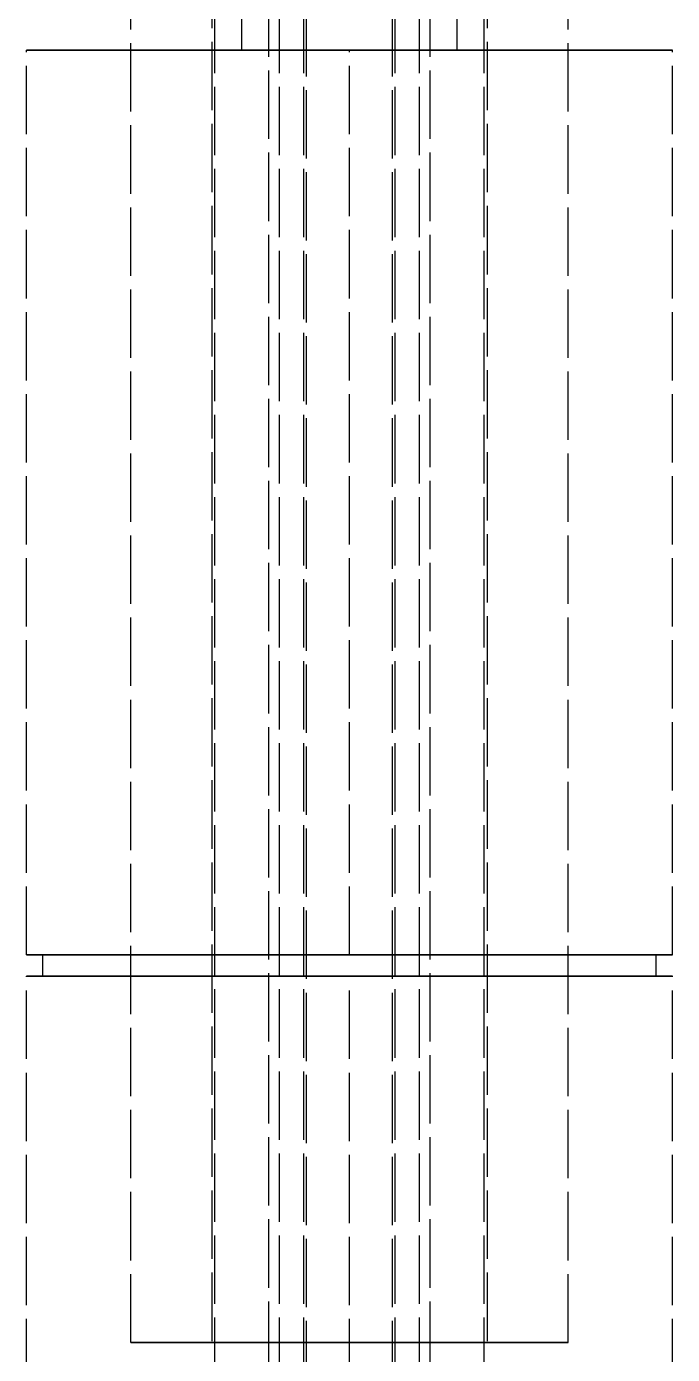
# Model space of a CAD drawing. Header units: millimetres. Extents: x -9 to 234, y -53 to 196.
# Drawn here: x 152.85 to 164.85, y -7.42 to 17.24 of the extents above; entities that cross this region are included whole.
import ezdxf

# ---------------------------------------------------------------- set-up
doc = ezdxf.new("R2010")
doc.units = ezdxf.units.MM
doc.linetypes.add('DASHED', pattern=[1.524, 1.27, -0.254])
doc.layers.add('HIDDEN', color=8, linetype='DASHED')

msp = doc.modelspace()

# ---------------------------------------------------------------- linework, layer by layer
at = {"layer": 'HIDDEN'}
for points in [[(158.05, -23.31), (158.05, 34.4)], [(159.65, -23.31), (159.65, 34.4)], [(156.35, -20.2), (156.35, 32.4)], [(157.55, -20.2), (157.55, 32.4)], [(158, -20.2), (158, 32.4)], [(159.7, -20.2), (159.7, 32.4)], [(160.15, -20.2), (160.15, 32.4)], [(161.35, -20.2), (161.35, 32.4)], [(157.35, -19.9), (157.35, 32.1)], [(160.35, -19.9), (160.35, 32.1)], [(156.29, 26.1), (156.29, -7.2)], [(161.41, 26.1), (161.41, -7.2)], [(154.79, -7.2), (154.79, 23.4)], [(162.91, -7.2), (162.91, 23.4)], [(156.85, 16.8), (156.85, 17.8)], [(160.85, 16.8), (160.85, 17.8)], [(164.85, 16.8), (164.65952, 16.8), (164.46905, 16.8), (164.27857, 16.8), (164.0881, 16.8), (163.89762, 16.8), (163.70714, 16.8), (163.51667, 16.8), (163.32619, 16.8), (163.13571, 16.8), (162.94524, 16.8), (162.75476, 16.8), (162.56429, 16.8), (162.37381, 16.8), (162.18333, 16.8), (161.99286, 16.8), (161.80238, 16.8), (161.6119, 16.8), (161.42143, 16.8), (161.23095, 16.8), (161.04048, 16.8), (160.85, 16.8), (160.65952, 16.8), (160.46905, 16.8), (160.27857, 16.8), (160.0881, 16.8), (159.89762, 16.8), (159.70714, 16.8), (159.51667, 16.8), (159.32619, 16.8), (159.13571, 16.8), (158.94524, 16.8), (158.75476, 16.8), (158.56429, 16.8), (158.37381, 16.8), (158.18333, 16.8), (157.99286, 16.8), (157.80238, 16.8), (157.6119, 16.8), (157.42143, 16.8), (157.23095, 16.8), (157.04048, 16.8), (156.85, 16.8), (156.65952, 16.8), (156.46905, 16.8), (156.27857, 16.8), (156.0881, 16.8), (155.89762, 16.8), (155.70714, 16.8), (155.51667, 16.8), (155.32619, 16.8), (155.13571, 16.8), (154.94524, 16.8), (154.75476, 16.8), (154.56429, 16.8), (154.37381, 16.8), (154.18333, 16.8), (153.99286, 16.8), (153.80238, 16.8), (153.6119, 16.8), (153.42143, 16.8), (153.23095, 16.8), (153.04048, 16.8), (152.85, 16.8)], [(152.85, 16.8), (152.94524, 16.8), (153.04048, 16.8), (153.13571, 16.8), (153.23095, 16.8), (153.32619, 16.8), (153.42143, 16.8), (153.51667, 16.8), (153.6119, 16.8), (153.70714, 16.8), (153.80238, 16.8), (153.89762, 16.8), (153.99286, 16.8), (154.0881, 16.8), (154.18333, 16.8), (154.27857, 16.8), (154.37381, 16.8), (154.46905, 16.8), (154.56429, 16.8), (154.65952, 16.8), (154.75476, 16.8), (154.85, 16.8), (154.94524, 16.8), (155.04048, 16.8), (155.13571, 16.8), (155.23095, 16.8), (155.32619, 16.8), (155.42143, 16.8), (155.51667, 16.8), (155.6119, 16.8), (155.70714, 16.8), (155.80238, 16.8), (155.89762, 16.8), (155.99286, 16.8), (156.0881, 16.8), (156.18333, 16.8), (156.27857, 16.8), (156.37381, 16.8), (156.46905, 16.8), (156.56429, 16.8), (156.65952, 16.8), (156.75476, 16.8), (156.85, 16.8), (156.94524, 16.8), (157.04048, 16.8), (157.13571, 16.8), (157.23095, 16.8), (157.32619, 16.8), (157.42143, 16.8), (157.51667, 16.8), (157.6119, 16.8), (157.70714, 16.8), (157.80238, 16.8), (157.89762, 16.8), (157.99286, 16.8), (158.0881, 16.8), (158.18333, 16.8), (158.27857, 16.8), (158.37381, 16.8), (158.46905, 16.8), (158.56429, 16.8), (158.65952, 16.8), (158.75476, 16.8), (158.85, 16.8)], [(152.85, 0), (152.85, 16.8)], [(160.85, 16.8), (160.78651, 16.8), (160.72302, 16.8), (160.65952, 16.8), (160.59603, 16.8), (160.53254, 16.8), (160.46905, 16.8), (160.40556, 16.8), (160.34206, 16.8), (160.27857, 16.8), (160.21508, 16.8), (160.15159, 16.8), (160.0881, 16.8), (160.0246, 16.8), (159.96111, 16.8), (159.89762, 16.8), (159.83413, 16.8), (159.77063, 16.8), (159.70714, 16.8), (159.64365, 16.8), (159.58016, 16.8), (159.51667, 16.8), (159.45317, 16.8), (159.38968, 16.8), (159.32619, 16.8), (159.2627, 16.8), (159.19921, 16.8), (159.13571, 16.8), (159.07222, 16.8), (159.00873, 16.8), (158.94524, 16.8), (158.88175, 16.8), (158.81825, 16.8), (158.75476, 16.8), (158.69127, 16.8), (158.62778, 16.8), (158.56429, 16.8), (158.50079, 16.8), (158.4373, 16.8), (158.37381, 16.8), (158.31032, 16.8), (158.24683, 16.8), (158.18333, 16.8), (158.11984, 16.8), (158.05635, 16.8), (157.99286, 16.8), (157.92937, 16.8), (157.86587, 16.8), (157.80238, 16.8), (157.73889, 16.8), (157.6754, 16.8), (157.6119, 16.8), (157.54841, 16.8), (157.48492, 16.8), (157.42143, 16.8), (157.35794, 16.8), (157.29444, 16.8), (157.23095, 16.8), (157.16746, 16.8), (157.10397, 16.8), (157.04048, 16.8), (156.97698, 16.8), (156.91349, 16.8), (156.85, 16.8)], [(156.85, 16.8), (156.88175, 16.8), (156.91349, 16.8), (156.94524, 16.8), (156.97698, 16.8), (157.00873, 16.8), (157.04048, 16.8), (157.07222, 16.8), (157.10397, 16.8), (157.13571, 16.8), (157.16746, 16.8), (157.19921, 16.8), (157.23095, 16.8), (157.2627, 16.8), (157.29444, 16.8), (157.32619, 16.8), (157.35794, 16.8), (157.38968, 16.8), (157.42143, 16.8), (157.45317, 16.8), (157.48492, 16.8), (157.51667, 16.8), (157.54841, 16.8), (157.58016, 16.8), (157.6119, 16.8), (157.64365, 16.8), (157.6754, 16.8), (157.70714, 16.8), (157.73889, 16.8), (157.77063, 16.8), (157.80238, 16.8), (157.83413, 16.8), (157.86587, 16.8), (157.89762, 16.8), (157.92937, 16.8), (157.96111, 16.8), (157.99286, 16.8), (158.0246, 16.8), (158.05635, 16.8), (158.0881, 16.8), (158.11984, 16.8), (158.15159, 16.8), (158.18333, 16.8), (158.21508, 16.8), (158.24683, 16.8), (158.27857, 16.8), (158.31032, 16.8), (158.34206, 16.8), (158.37381, 16.8), (158.40556, 16.8), (158.4373, 16.8), (158.46905, 16.8), (158.50079, 16.8), (158.53254, 16.8), (158.56429, 16.8), (158.59603, 16.8), (158.62778, 16.8), (158.65952, 16.8), (158.69127, 16.8), (158.72302, 16.8), (158.75476, 16.8), (158.78651, 16.8), (158.81825, 16.8), (158.85, 16.8)], [(158.85, 0), (158.85, 16.8)], [(158.85, 16.8), (158.94524, 16.8), (159.04048, 16.8), (159.13571, 16.8), (159.23095, 16.8), (159.32619, 16.8), (159.42143, 16.8), (159.51667, 16.8), (159.6119, 16.8), (159.70714, 16.8), (159.80238, 16.8), (159.89762, 16.8), (159.99286, 16.8), (160.0881, 16.8), (160.18333, 16.8), (160.27857, 16.8), (160.37381, 16.8), (160.46905, 16.8), (160.56429, 16.8), (160.65952, 16.8), (160.75476, 16.8), (160.85, 16.8), (160.94524, 16.8), (161.04048, 16.8), (161.13571, 16.8), (161.23095, 16.8), (161.32619, 16.8), (161.42143, 16.8), (161.51667, 16.8), (161.6119, 16.8), (161.70714, 16.8), (161.80238, 16.8), (161.89762, 16.8), (161.99286, 16.8), (162.0881, 16.8), (162.18333, 16.8), (162.27857, 16.8), (162.37381, 16.8), (162.46905, 16.8), (162.56429, 16.8), (162.65952, 16.8), (162.75476, 16.8), (162.85, 16.8), (162.94524, 16.8), (163.04048, 16.8), (163.13571, 16.8), (163.23095, 16.8), (163.32619, 16.8), (163.42143, 16.8), (163.51667, 16.8), (163.6119, 16.8), (163.70714, 16.8), (163.80238, 16.8), (163.89762, 16.8), (163.99286, 16.8), (164.0881, 16.8), (164.18333, 16.8), (164.27857, 16.8), (164.37381, 16.8), (164.46905, 16.8), (164.56429, 16.8), (164.65952, 16.8), (164.75476, 16.8), (164.85, 16.8)], [(158.85, 16.8), (158.88175, 16.8), (158.91349, 16.8), (158.94524, 16.8), (158.97698, 16.8), (159.00873, 16.8), (159.04048, 16.8), (159.07222, 16.8), (159.10397, 16.8), (159.13571, 16.8), (159.16746, 16.8), (159.19921, 16.8), (159.23095, 16.8), (159.2627, 16.8), (159.29444, 16.8), (159.32619, 16.8), (159.35794, 16.8), (159.38968, 16.8), (159.42143, 16.8), (159.45317, 16.8), (159.48492, 16.8), (159.51667, 16.8), (159.54841, 16.8), (159.58016, 16.8), (159.6119, 16.8), (159.64365, 16.8), (159.6754, 16.8), (159.70714, 16.8), (159.73889, 16.8), (159.77063, 16.8), (159.80238, 16.8), (159.83413, 16.8), (159.86587, 16.8), (159.89762, 16.8), (159.92937, 16.8), (159.96111, 16.8), (159.99286, 16.8), (160.0246, 16.8), (160.05635, 16.8), (160.0881, 16.8), (160.11984, 16.8), (160.15159, 16.8), (160.18333, 16.8), (160.21508, 16.8), (160.24683, 16.8), (160.27857, 16.8), (160.31032, 16.8), (160.34206, 16.8), (160.37381, 16.8), (160.40556, 16.8), (160.4373, 16.8), (160.46905, 16.8), (160.50079, 16.8), (160.53254, 16.8), (160.56429, 16.8), (160.59603, 16.8), (160.62778, 16.8), (160.65952, 16.8), (160.69127, 16.8), (160.72302, 16.8), (160.75476, 16.8), (160.78651, 16.8), (160.81825, 16.8), (160.85, 16.8)], [(164.85, 0), (164.85, 16.8)], [(164.85, 0), (164.65952, 0), (164.46905, 0), (164.27857, 0), (164.0881, 0), (163.89762, 0), (163.70714, 0), (163.51667, 0), (163.32619, 0), (163.13571, 0), (162.94524, 0), (162.75476, 0), (162.56429, 0), (162.37381, 0), (162.18333, 0), (161.99286, 0), (161.80238, 0), (161.6119, 0), (161.42143, 0), (161.23095, 0), (161.04048, 0), (160.85, 0), (160.65952, 0), (160.46905, 0), (160.27857, 0), (160.0881, 0), (159.89762, 0), (159.70714, 0), (159.51667, 0), (159.32619, 0), (159.13571, 0), (158.94524, 0), (158.75476, 0), (158.56429, 0), (158.37381, 0), (158.18333, 0), (157.99286, 0), (157.80238, 0), (157.6119, 0), (157.42143, 0), (157.23095, 0), (157.04048, 0), (156.85, 0), (156.65952, 0), (156.46905, 0), (156.27857, 0), (156.0881, 0), (155.89762, 0), (155.70714, 0), (155.51667, 0), (155.32619, 0), (155.13571, 0), (154.94524, 0), (154.75476, 0), (154.56429, 0), (154.37381, 0), (154.18333, 0), (153.99286, 0), (153.80238, 0), (153.6119, 0), (153.42143, 0), (153.23095, 0), (153.04048, 0), (152.85, 0)], [(152.85, 0), (152.94524, 0), (153.04048, 0), (153.13571, 0), (153.23095, 0), (153.32619, 0), (153.42143, 0), (153.51667, 0), (153.6119, 0), (153.70714, 0), (153.80238, 0), (153.89762, 0), (153.99286, 0), (154.0881, 0), (154.18333, 0), (154.27857, 0), (154.37381, 0), (154.46905, 0), (154.56429, 0), (154.65952, 0), (154.75476, 0), (154.85, 0), (154.94524, 0), (155.04048, 0), (155.13571, 0), (155.23095, 0), (155.32619, 0), (155.42143, 0), (155.51667, 0), (155.6119, 0), (155.70714, 0), (155.80238, 0), (155.89762, 0), (155.99286, 0), (156.0881, 0), (156.18333, 0), (156.27857, 0), (156.37381, 0), (156.46905, 0), (156.56429, 0), (156.65952, 0), (156.75476, 0), (156.85, 0), (156.94524, 0), (157.04048, 0), (157.13571, 0), (157.23095, 0), (157.32619, 0), (157.42143, 0), (157.51667, 0), (157.6119, 0), (157.70714, 0), (157.80238, 0), (157.89762, 0), (157.99286, 0), (158.0881, 0), (158.18333, 0), (158.27857, 0), (158.37381, 0), (158.46905, 0), (158.56429, 0), (158.65952, 0), (158.75476, 0), (158.85, 0)], [(164.55, 0), (164.36905, 0), (164.1881, 0), (164.00714, 0), (163.82619, 0), (163.64524, 0), (163.46429, 0), (163.28333, 0), (163.10238, 0), (162.92143, 0), (162.74048, 0), (162.55952, 0), (162.37857, 0), (162.19762, 0), (162.01667, 0), (161.83571, 0), (161.65476, 0), (161.47381, 0), (161.29286, 0), (161.1119, 0), (160.93095, 0), (160.75, 0), (160.56905, 0), (160.3881, 0), (160.20714, 0), (160.02619, 0), (159.84524, 0), (159.66429, 0), (159.48333, 0), (159.30238, 0), (159.12143, 0), (158.94048, 0), (158.75952, 0), (158.57857, 0), (158.39762, 0), (158.21667, 0), (158.03571, 0), (157.85476, 0), (157.67381, 0), (157.49286, 0), (157.3119, 0), (157.13095, 0), (156.95, 0), (156.76905, 0), (156.5881, 0), (156.40714, 0), (156.22619, 0), (156.04524, 0), (155.86429, 0), (155.68333, 0), (155.50238, 0), (155.32143, 0), (155.14048, 0), (154.95952, 0), (154.77857, 0), (154.59762, 0), (154.41667, 0), (154.23571, 0), (154.05476, 0), (153.87381, 0), (153.69286, 0), (153.5119, 0), (153.33095, 0), (153.15, 0)], [(153.15, 0), (153.24048, 0), (153.33095, 0), (153.42143, 0), (153.5119, 0), (153.60238, 0), (153.69286, 0), (153.78333, 0), (153.87381, 0), (153.96429, 0), (154.05476, 0), (154.14524, 0), (154.23571, 0), (154.32619, 0), (154.41667, 0), (154.50714, 0), (154.59762, 0), (154.6881, 0), (154.77857, 0), (154.86905, 0), (154.95952, 0), (155.05, 0), (155.14048, 0), (155.23095, 0), (155.32143, 0), (155.4119, 0), (155.50238, 0), (155.59286, 0), (155.68333, 0), (155.77381, 0), (155.86429, 0), (155.95476, 0), (156.04524, 0), (156.13571, 0), (156.22619, 0), (156.31667, 0), (156.40714, 0), (156.49762, 0), (156.5881, 0), (156.67857, 0), (156.76905, 0), (156.85952, 0), (156.95, 0), (157.04048, 0), (157.13095, 0), (157.22143, 0), (157.3119, 0), (157.40238, 0), (157.49286, 0), (157.58333, 0), (157.67381, 0), (157.76429, 0), (157.85476, 0), (157.94524, 0), (158.03571, 0), (158.12619, 0), (158.21667, 0), (158.30714, 0), (158.39762, 0), (158.4881, 0), (158.57857, 0), (158.66905, 0), (158.75952, 0), (158.85, 0)], [(153.15, -0.4), (153.15, 0)], [(158.85, 0), (158.94048, 0), (159.03095, 0), (159.12143, 0), (159.2119, 0), (159.30238, 0), (159.39286, 0), (159.48333, 0), (159.57381, 0), (159.66429, 0), (159.75476, 0), (159.84524, 0), (159.93571, 0), (160.02619, 0), (160.11667, 0), (160.20714, 0), (160.29762, 0), (160.3881, 0), (160.47857, 0), (160.56905, 0), (160.65952, 0), (160.75, 0), (160.84048, 0), (160.93095, 0), (161.02143, 0), (161.1119, 0), (161.20238, 0), (161.29286, 0), (161.38333, 0), (161.47381, 0), (161.56429, 0), (161.65476, 0), (161.74524, 0), (161.83571, 0), (161.92619, 0), (162.01667, 0), (162.10714, 0), (162.19762, 0), (162.2881, 0), (162.37857, 0), (162.46905, 0), (162.55952, 0), (162.65, 0), (162.74048, 0), (162.83095, 0), (162.92143, 0), (163.0119, 0), (163.10238, 0), (163.19286, 0), (163.28333, 0), (163.37381, 0), (163.46429, 0), (163.55476, 0), (163.64524, 0), (163.73571, 0), (163.82619, 0), (163.91667, 0), (164.00714, 0), (164.09762, 0), (164.1881, 0), (164.27857, 0), (164.36905, 0), (164.45952, 0), (164.55, 0)], [(158.85, 0), (158.94524, 0), (159.04048, 0), (159.13571, 0), (159.23095, 0), (159.32619, 0), (159.42143, 0), (159.51667, 0), (159.6119, 0), (159.70714, 0), (159.80238, 0), (159.89762, 0), (159.99286, 0), (160.0881, 0), (160.18333, 0), (160.27857, 0), (160.37381, 0), (160.46905, 0), (160.56429, 0), (160.65952, 0), (160.75476, 0), (160.85, 0), (160.94524, 0), (161.04048, 0), (161.13571, 0), (161.23095, 0), (161.32619, 0), (161.42143, 0), (161.51667, 0), (161.6119, 0), (161.70714, 0), (161.80238, 0), (161.89762, 0), (161.99286, 0), (162.0881, 0), (162.18333, 0), (162.27857, 0), (162.37381, 0), (162.46905, 0), (162.56429, 0), (162.65952, 0), (162.75476, 0), (162.85, 0), (162.94524, 0), (163.04048, 0), (163.13571, 0), (163.23095, 0), (163.32619, 0), (163.42143, 0), (163.51667, 0), (163.6119, 0), (163.70714, 0), (163.80238, 0), (163.89762, 0), (163.99286, 0), (164.0881, 0), (164.18333, 0), (164.27857, 0), (164.37381, 0), (164.46905, 0), (164.56429, 0), (164.65952, 0), (164.75476, 0), (164.85, 0)], [(164.55, -0.4), (164.55, 0)], [(164.85, -0.4), (164.65952, -0.4), (164.46905, -0.4), (164.27857, -0.4), (164.0881, -0.4), (163.89762, -0.4), (163.70714, -0.4), (163.51667, -0.4), (163.32619, -0.4), (163.13571, -0.4), (162.94524, -0.4), (162.75476, -0.4), (162.56429, -0.4), (162.37381, -0.4), (162.18333, -0.4), (161.99286, -0.4), (161.80238, -0.4), (161.6119, -0.4), (161.42143, -0.4), (161.23095, -0.4), (161.04048, -0.4), (160.85, -0.4), (160.65952, -0.4), (160.46905, -0.4), (160.27857, -0.4), (160.0881, -0.4), (159.89762, -0.4), (159.70714, -0.4), (159.51667, -0.4), (159.32619, -0.4), (159.13571, -0.4), (158.94524, -0.4), (158.75476, -0.4), (158.56429, -0.4), (158.37381, -0.4), (158.18333, -0.4), (157.99286, -0.4), (157.80238, -0.4), (157.6119, -0.4), (157.42143, -0.4), (157.23095, -0.4), (157.04048, -0.4), (156.85, -0.4), (156.65952, -0.4), (156.46905, -0.4), (156.27857, -0.4), (156.0881, -0.4), (155.89762, -0.4), (155.70714, -0.4), (155.51667, -0.4), (155.32619, -0.4), (155.13571, -0.4), (154.94524, -0.4), (154.75476, -0.4), (154.56429, -0.4), (154.37381, -0.4), (154.18333, -0.4), (153.99286, -0.4), (153.80238, -0.4), (153.6119, -0.4), (153.42143, -0.4), (153.23095, -0.4), (153.04048, -0.4), (152.85, -0.4)], [(152.85, -0.4), (152.94524, -0.4), (153.04048, -0.4), (153.13571, -0.4), (153.23095, -0.4), (153.32619, -0.4), (153.42143, -0.4), (153.51667, -0.4), (153.6119, -0.4), (153.70714, -0.4), (153.80238, -0.4), (153.89762, -0.4), (153.99286, -0.4), (154.0881, -0.4), (154.18333, -0.4), (154.27857, -0.4), (154.37381, -0.4), (154.46905, -0.4), (154.56429, -0.4), (154.65952, -0.4), (154.75476, -0.4), (154.85, -0.4), (154.94524, -0.4), (155.04048, -0.4), (155.13571, -0.4), (155.23095, -0.4), (155.32619, -0.4), (155.42143, -0.4), (155.51667, -0.4), (155.6119, -0.4), (155.70714, -0.4), (155.80238, -0.4), (155.89762, -0.4), (155.99286, -0.4), (156.0881, -0.4), (156.18333, -0.4), (156.27857, -0.4), (156.37381, -0.4), (156.46905, -0.4), (156.56429, -0.4), (156.65952, -0.4), (156.75476, -0.4), (156.85, -0.4), (156.94524, -0.4), (157.04048, -0.4), (157.13571, -0.4), (157.23095, -0.4), (157.32619, -0.4), (157.42143, -0.4), (157.51667, -0.4), (157.6119, -0.4), (157.70714, -0.4), (157.80238, -0.4), (157.89762, -0.4), (157.99286, -0.4), (158.0881, -0.4), (158.18333, -0.4), (158.27857, -0.4), (158.37381, -0.4), (158.46905, -0.4), (158.56429, -0.4), (158.65952, -0.4), (158.75476, -0.4), (158.85, -0.4)], [(152.85, -18.7), (152.85, -0.4)], [(164.55, -0.4), (164.36905, -0.4), (164.1881, -0.4), (164.00714, -0.4), (163.82619, -0.4), (163.64524, -0.4), (163.46429, -0.4), (163.28333, -0.4), (163.10238, -0.4), (162.92143, -0.4), (162.74048, -0.4), (162.55952, -0.4), (162.37857, -0.4), (162.19762, -0.4), (162.01667, -0.4), (161.83571, -0.4), (161.65476, -0.4), (161.47381, -0.4), (161.29286, -0.4), (161.1119, -0.4), (160.93095, -0.4), (160.75, -0.4), (160.56905, -0.4), (160.3881, -0.4), (160.20714, -0.4), (160.02619, -0.4), (159.84524, -0.4), (159.66429, -0.4), (159.48333, -0.4), (159.30238, -0.4), (159.12143, -0.4), (158.94048, -0.4), (158.75952, -0.4), (158.57857, -0.4), (158.39762, -0.4), (158.21667, -0.4), (158.03571, -0.4), (157.85476, -0.4), (157.67381, -0.4), (157.49286, -0.4), (157.3119, -0.4), (157.13095, -0.4), (156.95, -0.4), (156.76905, -0.4), (156.5881, -0.4), (156.40714, -0.4), (156.22619, -0.4), (156.04524, -0.4), (155.86429, -0.4), (155.68333, -0.4), (155.50238, -0.4), (155.32143, -0.4), (155.14048, -0.4), (154.95952, -0.4), (154.77857, -0.4), (154.59762, -0.4), (154.41667, -0.4), (154.23571, -0.4), (154.05476, -0.4), (153.87381, -0.4), (153.69286, -0.4), (153.5119, -0.4), (153.33095, -0.4), (153.15, -0.4)], [(153.15, -0.4), (153.24048, -0.4), (153.33095, -0.4), (153.42143, -0.4), (153.5119, -0.4), (153.60238, -0.4), (153.69286, -0.4), (153.78333, -0.4), (153.87381, -0.4), (153.96429, -0.4), (154.05476, -0.4), (154.14524, -0.4), (154.23571, -0.4), (154.32619, -0.4), (154.41667, -0.4), (154.50714, -0.4), (154.59762, -0.4), (154.6881, -0.4), (154.77857, -0.4), (154.86905, -0.4), (154.95952, -0.4), (155.05, -0.4), (155.14048, -0.4), (155.23095, -0.4), (155.32143, -0.4), (155.4119, -0.4), (155.50238, -0.4), (155.59286, -0.4), (155.68333, -0.4), (155.77381, -0.4), (155.86429, -0.4), (155.95476, -0.4), (156.04524, -0.4), (156.13571, -0.4), (156.22619, -0.4), (156.31667, -0.4), (156.40714, -0.4), (156.49762, -0.4), (156.5881, -0.4), (156.67857, -0.4), (156.76905, -0.4), (156.85952, -0.4), (156.95, -0.4), (157.04048, -0.4), (157.13095, -0.4), (157.22143, -0.4), (157.3119, -0.4), (157.40238, -0.4), (157.49286, -0.4), (157.58333, -0.4), (157.67381, -0.4), (157.76429, -0.4), (157.85476, -0.4), (157.94524, -0.4), (158.03571, -0.4), (158.12619, -0.4), (158.21667, -0.4), (158.30714, -0.4), (158.39762, -0.4), (158.4881, -0.4), (158.57857, -0.4), (158.66905, -0.4), (158.75952, -0.4), (158.85, -0.4)], [(158.85, -18.7), (158.85, -0.4)], [(158.85, -0.4), (158.94524, -0.4), (159.04048, -0.4), (159.13571, -0.4), (159.23095, -0.4), (159.32619, -0.4), (159.42143, -0.4), (159.51667, -0.4), (159.6119, -0.4), (159.70714, -0.4), (159.80238, -0.4), (159.89762, -0.4), (159.99286, -0.4), (160.0881, -0.4), (160.18333, -0.4), (160.27857, -0.4), (160.37381, -0.4), (160.46905, -0.4), (160.56429, -0.4), (160.65952, -0.4), (160.75476, -0.4), (160.85, -0.4), (160.94524, -0.4), (161.04048, -0.4), (161.13571, -0.4), (161.23095, -0.4), (161.32619, -0.4), (161.42143, -0.4), (161.51667, -0.4), (161.6119, -0.4), (161.70714, -0.4), (161.80238, -0.4), (161.89762, -0.4), (161.99286, -0.4), (162.0881, -0.4), (162.18333, -0.4), (162.27857, -0.4), (162.37381, -0.4), (162.46905, -0.4), (162.56429, -0.4), (162.65952, -0.4), (162.75476, -0.4), (162.85, -0.4), (162.94524, -0.4), (163.04048, -0.4), (163.13571, -0.4), (163.23095, -0.4), (163.32619, -0.4), (163.42143, -0.4), (163.51667, -0.4), (163.6119, -0.4), (163.70714, -0.4), (163.80238, -0.4), (163.89762, -0.4), (163.99286, -0.4), (164.0881, -0.4), (164.18333, -0.4), (164.27857, -0.4), (164.37381, -0.4), (164.46905, -0.4), (164.56429, -0.4), (164.65952, -0.4), (164.75476, -0.4), (164.85, -0.4)], [(158.85, -0.4), (158.94048, -0.4), (159.03095, -0.4), (159.12143, -0.4), (159.2119, -0.4), (159.30238, -0.4), (159.39286, -0.4), (159.48333, -0.4), (159.57381, -0.4), (159.66429, -0.4), (159.75476, -0.4), (159.84524, -0.4), (159.93571, -0.4), (160.02619, -0.4), (160.11667, -0.4), (160.20714, -0.4), (160.29762, -0.4), (160.3881, -0.4), (160.47857, -0.4), (160.56905, -0.4), (160.65952, -0.4), (160.75, -0.4), (160.84048, -0.4), (160.93095, -0.4), (161.02143, -0.4), (161.1119, -0.4), (161.20238, -0.4), (161.29286, -0.4), (161.38333, -0.4), (161.47381, -0.4), (161.56429, -0.4), (161.65476, -0.4), (161.74524, -0.4), (161.83571, -0.4), (161.92619, -0.4), (162.01667, -0.4), (162.10714, -0.4), (162.19762, -0.4), (162.2881, -0.4), (162.37857, -0.4), (162.46905, -0.4), (162.55952, -0.4), (162.65, -0.4), (162.74048, -0.4), (162.83095, -0.4), (162.92143, -0.4), (163.0119, -0.4), (163.10238, -0.4), (163.19286, -0.4), (163.28333, -0.4), (163.37381, -0.4), (163.46429, -0.4), (163.55476, -0.4), (163.64524, -0.4), (163.73571, -0.4), (163.82619, -0.4), (163.91667, -0.4), (164.00714, -0.4), (164.09762, -0.4), (164.1881, -0.4), (164.27857, -0.4), (164.36905, -0.4), (164.45952, -0.4), (164.55, -0.4)], [(164.85, -18.7), (164.85, -0.4)], [(162.91, -7.2), (162.78111, -7.2), (162.65222, -7.2), (162.52333, -7.2), (162.39444, -7.2), (162.26556, -7.2), (162.13667, -7.2), (162.00778, -7.2), (161.87889, -7.2), (161.75, -7.2), (161.62111, -7.2), (161.49222, -7.2), (161.36333, -7.2), (161.23444, -7.2), (161.10556, -7.2), (160.97667, -7.2), (160.84778, -7.2), (160.71889, -7.2), (160.59, -7.2), (160.46111, -7.2), (160.33222, -7.2), (160.20333, -7.2), (160.07444, -7.2), (159.94556, -7.2), (159.81667, -7.2), (159.68778, -7.2), (159.55889, -7.2), (159.43, -7.2), (159.30111, -7.2), (159.17222, -7.2), (159.04333, -7.2), (158.91444, -7.2), (158.78556, -7.2), (158.65667, -7.2), (158.52778, -7.2), (158.39889, -7.2), (158.27, -7.2), (158.14111, -7.2), (158.01222, -7.2), (157.88333, -7.2), (157.75444, -7.2), (157.62556, -7.2), (157.49667, -7.2), (157.36778, -7.2), (157.23889, -7.2), (157.11, -7.2), (156.98111, -7.2), (156.85222, -7.2), (156.72333, -7.2), (156.59444, -7.2), (156.46556, -7.2), (156.33667, -7.2), (156.20778, -7.2), (156.07889, -7.2), (155.95, -7.2), (155.82111, -7.2), (155.69222, -7.2), (155.56333, -7.2), (155.43444, -7.2), (155.30556, -7.2), (155.17667, -7.2), (155.04778, -7.2), (154.91889, -7.2), (154.79, -7.2)], [(154.79, -7.2), (154.85444, -7.2), (154.91889, -7.2), (154.98333, -7.2), (155.04778, -7.2), (155.11222, -7.2), (155.17667, -7.2), (155.24111, -7.2), (155.30556, -7.2), (155.37, -7.2), (155.43444, -7.2), (155.49889, -7.2), (155.56333, -7.2), (155.62778, -7.2), (155.69222, -7.2), (155.75667, -7.2), (155.82111, -7.2), (155.88556, -7.2), (155.95, -7.2), (156.01444, -7.2), (156.07889, -7.2), (156.14333, -7.2), (156.20778, -7.2), (156.27222, -7.2), (156.33667, -7.2), (156.40111, -7.2), (156.46556, -7.2), (156.53, -7.2), (156.59444, -7.2), (156.65889, -7.2), (156.72333, -7.2), (156.78778, -7.2), (156.85222, -7.2), (156.91667, -7.2), (156.98111, -7.2), (157.04556, -7.2), (157.11, -7.2), (157.17444, -7.2), (157.23889, -7.2), (157.30333, -7.2), (157.36778, -7.2), (157.43222, -7.2), (157.49667, -7.2), (157.56111, -7.2), (157.62556, -7.2), (157.69, -7.2), (157.75444, -7.2), (157.81889, -7.2), (157.88333, -7.2), (157.94778, -7.2), (158.01222, -7.2), (158.07667, -7.2), (158.14111, -7.2), (158.20556, -7.2), (158.27, -7.2), (158.33444, -7.2), (158.39889, -7.2), (158.46333, -7.2), (158.52778, -7.2), (158.59222, -7.2), (158.65667, -7.2), (158.72111, -7.2), (158.78556, -7.2), (158.85, -7.2)], [(161.41, -7.2), (161.32873, -7.2), (161.24746, -7.2), (161.16619, -7.2), (161.08492, -7.2), (161.00365, -7.2), (160.92238, -7.2), (160.84111, -7.2), (160.75984, -7.2), (160.67857, -7.2), (160.5973, -7.2), (160.51603, -7.2), (160.43476, -7.2), (160.35349, -7.2), (160.27222, -7.2), (160.19095, -7.2), (160.10968, -7.2), (160.02841, -7.2), (159.94714, -7.2), (159.86587, -7.2), (159.7846, -7.2), (159.70333, -7.2), (159.62206, -7.2), (159.54079, -7.2), (159.45952, -7.2), (159.37825, -7.2), (159.29698, -7.2), (159.21571, -7.2), (159.13444, -7.2), (159.05317, -7.2), (158.9719, -7.2), (158.89063, -7.2), (158.80937, -7.2), (158.7281, -7.2), (158.64683, -7.2), (158.56556, -7.2), (158.48429, -7.2), (158.40302, -7.2), (158.32175, -7.2), (158.24048, -7.2), (158.15921, -7.2), (158.07794, -7.2), (157.99667, -7.2), (157.9154, -7.2), (157.83413, -7.2), (157.75286, -7.2), (157.67159, -7.2), (157.59032, -7.2), (157.50905, -7.2), (157.42778, -7.2), (157.34651, -7.2), (157.26524, -7.2), (157.18397, -7.2), (157.1027, -7.2), (157.02143, -7.2), (156.94016, -7.2), (156.85889, -7.2), (156.77762, -7.2), (156.69635, -7.2), (156.61508, -7.2), (156.53381, -7.2), (156.45254, -7.2), (156.37127, -7.2), (156.29, -7.2)], [(156.29, -7.2), (156.33063, -7.2), (156.37127, -7.2), (156.4119, -7.2), (156.45254, -7.2), (156.49317, -7.2), (156.53381, -7.2), (156.57444, -7.2), (156.61508, -7.2), (156.65571, -7.2), (156.69635, -7.2), (156.73698, -7.2), (156.77762, -7.2), (156.81825, -7.2), (156.85889, -7.2), (156.89952, -7.2), (156.94016, -7.2), (156.98079, -7.2), (157.02143, -7.2), (157.06206, -7.2), (157.1027, -7.2), (157.14333, -7.2), (157.18397, -7.2), (157.2246, -7.2), (157.26524, -7.2), (157.30587, -7.2), (157.34651, -7.2), (157.38714, -7.2), (157.42778, -7.2), (157.46841, -7.2), (157.50905, -7.2), (157.54968, -7.2), (157.59032, -7.2), (157.63095, -7.2), (157.67159, -7.2), (157.71222, -7.2), (157.75286, -7.2), (157.79349, -7.2), (157.83413, -7.2), (157.87476, -7.2), (157.9154, -7.2), (157.95603, -7.2), (157.99667, -7.2), (158.0373, -7.2), (158.07794, -7.2), (158.11857, -7.2), (158.15921, -7.2), (158.19984, -7.2), (158.24048, -7.2), (158.28111, -7.2), (158.32175, -7.2), (158.36238, -7.2), (158.40302, -7.2), (158.44365, -7.2), (158.48429, -7.2), (158.52492, -7.2), (158.56556, -7.2), (158.60619, -7.2), (158.64683, -7.2), (158.68746, -7.2), (158.7281, -7.2), (158.76873, -7.2), (158.80937, -7.2), (158.85, -7.2)], [(158.85, -7.2), (158.89063, -7.2), (158.93127, -7.2), (158.9719, -7.2), (159.01254, -7.2), (159.05317, -7.2), (159.09381, -7.2), (159.13444, -7.2), (159.17508, -7.2), (159.21571, -7.2), (159.25635, -7.2), (159.29698, -7.2), (159.33762, -7.2), (159.37825, -7.2), (159.41889, -7.2), (159.45952, -7.2), (159.50016, -7.2), (159.54079, -7.2), (159.58143, -7.2), (159.62206, -7.2), (159.6627, -7.2), (159.70333, -7.2), (159.74397, -7.2), (159.7846, -7.2), (159.82524, -7.2), (159.86587, -7.2), (159.90651, -7.2), (159.94714, -7.2), (159.98778, -7.2), (160.02841, -7.2), (160.06905, -7.2), (160.10968, -7.2), (160.15032, -7.2), (160.19095, -7.2), (160.23159, -7.2), (160.27222, -7.2), (160.31286, -7.2), (160.35349, -7.2), (160.39413, -7.2), (160.43476, -7.2), (160.4754, -7.2), (160.51603, -7.2), (160.55667, -7.2), (160.5973, -7.2), (160.63794, -7.2), (160.67857, -7.2), (160.71921, -7.2), (160.75984, -7.2), (160.80048, -7.2), (160.84111, -7.2), (160.88175, -7.2), (160.92238, -7.2), (160.96302, -7.2), (161.00365, -7.2), (161.04429, -7.2), (161.08492, -7.2), (161.12556, -7.2), (161.16619, -7.2), (161.20683, -7.2), (161.24746, -7.2), (161.2881, -7.2), (161.32873, -7.2), (161.36937, -7.2), (161.41, -7.2)], [(158.85, -7.2), (158.91444, -7.2), (158.97889, -7.2), (159.04333, -7.2), (159.10778, -7.2), (159.17222, -7.2), (159.23667, -7.2), (159.30111, -7.2), (159.36556, -7.2), (159.43, -7.2), (159.49444, -7.2), (159.55889, -7.2), (159.62333, -7.2), (159.68778, -7.2), (159.75222, -7.2), (159.81667, -7.2), (159.88111, -7.2), (159.94556, -7.2), (160.01, -7.2), (160.07444, -7.2), (160.13889, -7.2), (160.20333, -7.2), (160.26778, -7.2), (160.33222, -7.2), (160.39667, -7.2), (160.46111, -7.2), (160.52556, -7.2), (160.59, -7.2), (160.65444, -7.2), (160.71889, -7.2), (160.78333, -7.2), (160.84778, -7.2), (160.91222, -7.2), (160.97667, -7.2), (161.04111, -7.2), (161.10556, -7.2), (161.17, -7.2), (161.23444, -7.2), (161.29889, -7.2), (161.36333, -7.2), (161.42778, -7.2), (161.49222, -7.2), (161.55667, -7.2), (161.62111, -7.2), (161.68556, -7.2), (161.75, -7.2), (161.81444, -7.2), (161.87889, -7.2), (161.94333, -7.2), (162.00778, -7.2), (162.07222, -7.2), (162.13667, -7.2), (162.20111, -7.2), (162.26556, -7.2), (162.33, -7.2), (162.39444, -7.2), (162.45889, -7.2), (162.52333, -7.2), (162.58778, -7.2), (162.65222, -7.2), (162.71667, -7.2), (162.78111, -7.2), (162.84556, -7.2), (162.91, -7.2)]]:
    msp.add_lwpolyline(points, dxfattribs=at)

doc.saveas('drawing.dxf')
